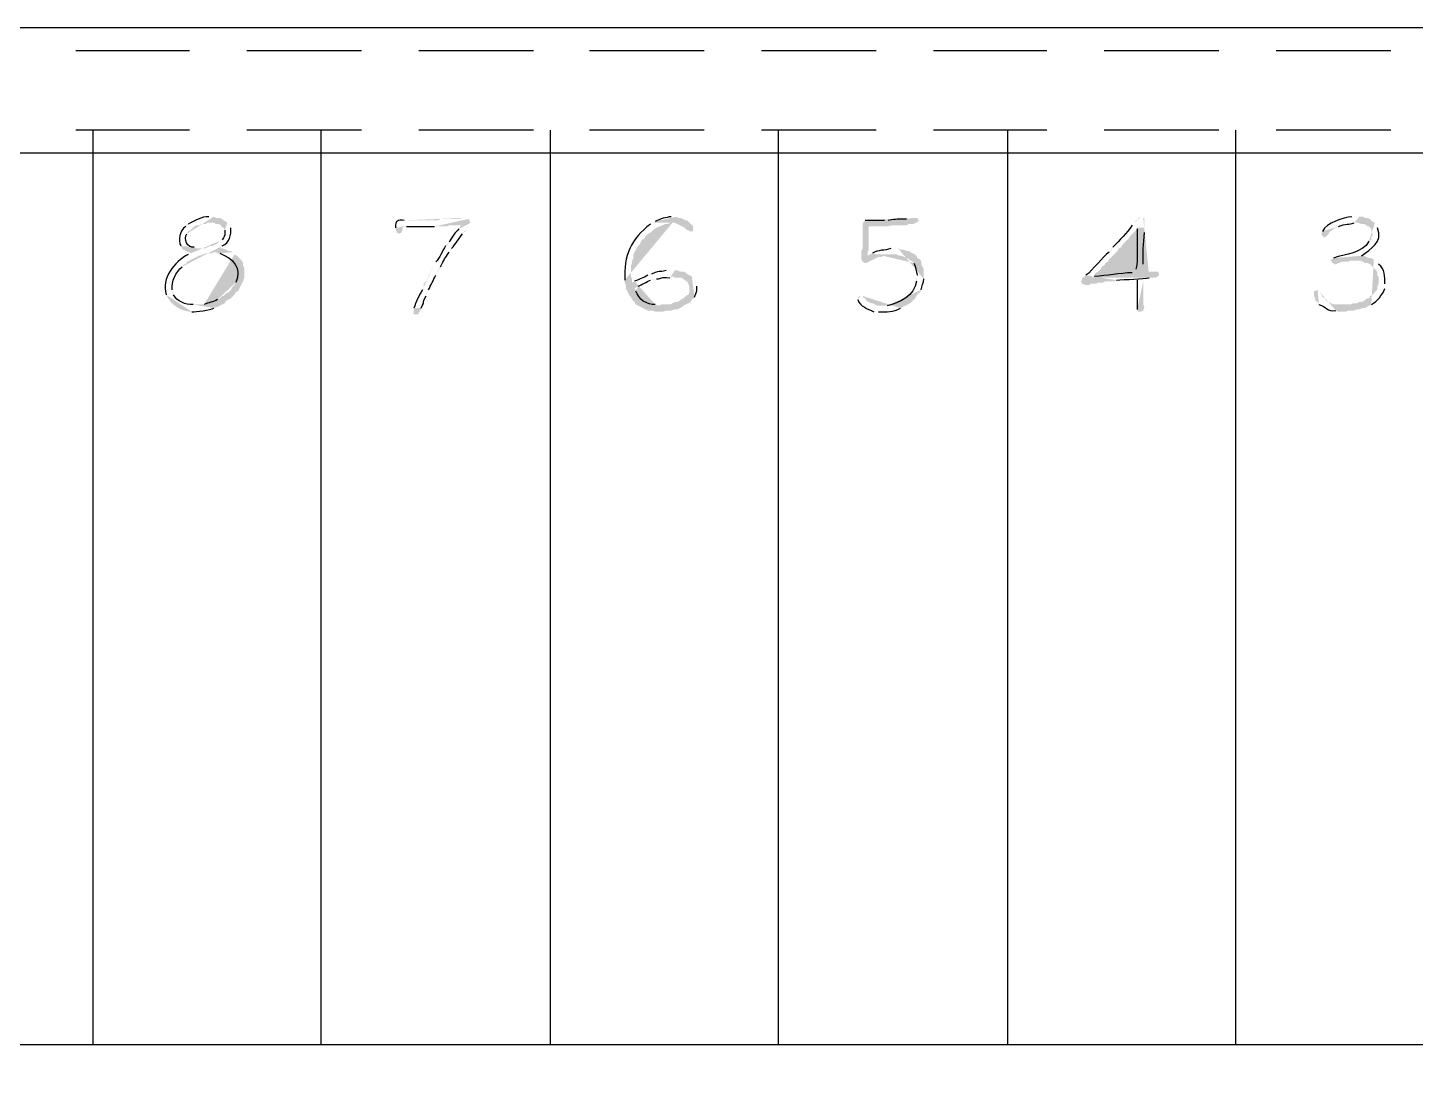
# Model space of a CAD drawing. Header units: inches. Extents: x -167 to 6071, y -6287 to -2731.
# Drawn here: x 1253.6 to 1314.3, y -5830 to -5784.6 of the extents above; entities that cross this region are included whole.
import ezdxf

# ---------------------------------------------------------------- set-up
doc = ezdxf.new("R2010")
doc.units = ezdxf.units.IN
doc.header["$LTSCALE"] = 96
doc.header["$MEASUREMENT"] = 0
doc.layers.add('PDF_Geometry', color=7, linetype='Continuous', true_color=0x4a4a4a)
doc.layers.add('PDF_Solid Fills', color=7, linetype='Continuous')

msp = doc.modelspace()

# ---------------------------------------------------------------- hatches: boundary and pattern name
at = {"layer": 'PDF_Solid Fills', "transparency": 33554559}
h = msp.add_hatch(color=256, dxfattribs=at)
h.paths.add_polyline_path([(1261.61, -5792.842), (1261.503, -5792.842)], flags=0)
h.paths.add_polyline_path([(1260.597, -5793.162), (1260.543, -5793.162), (1260.49, -5793.269)], flags=0)
h.paths.add_polyline_path([(1260.277, -5794.122), (1260.33, -5794.229), (1261.077, -5794.229), (1260.97, -5794.229), (1260.863, -5794.175)], flags=0)
h.paths.add_polyline_path([(1260.543, -5793.589), (1260.597, -5793.482), (1260.703, -5793.429), (1260.81, -5793.322), (1260.863, -5793.269), (1260.97, -5793.215), (1261.077, -5793.215), (1261.183, -5793.162), (1261.343, -5793.162), (1261.45, -5793.109), (1262.303, -5793.109), (1262.25, -5793.055), (1262.143, -5793.002), (1262.09, -5792.949), (1261.983, -5792.895), (1261.823, -5792.895), (1261.717, -5792.842)], flags=0)
h = msp.add_hatch(color=256, dxfattribs=at)
h.paths.add_polyline_path([(1272.703, -5792.895), (1272.543, -5792.895), (1272.437, -5792.949), (1271.637, -5792.949), (1271.53, -5793.002), (1270.037, -5793.002)], flags=0)
h.paths.add_polyline_path([(1269.663, -5793.322), (1269.663, -5793.429), (1269.717, -5793.482), (1269.717, -5793.535), (1269.823, -5793.589), (1269.93, -5793.535), (1269.93, -5793.482), (1269.983, -5793.375), (1269.983, -5793.322), (1269.93, -5793.269), (1270.143, -5793.269)], flags=0)
h.paths.add_polyline_path([(1271.37, -5793.269), (1271.903, -5793.269), (1272.01, -5793.215), (1272.543, -5793.215), (1272.863, -5793.162), (1272.917, -5793.109), (1272.917, -5793.055), (1272.863, -5792.949), (1272.81, -5792.949)], flags=0)
h = msp.add_hatch(color=256, dxfattribs=at)
h.paths.add_polyline_path([(1281.77, -5792.842), (1281.717, -5792.842)], flags=0)
h.paths.add_polyline_path([(1281.023, -5793.055), (1280.917, -5793.109), (1281.877, -5793.109), (1281.983, -5793.162), (1282.09, -5793.215), (1282.197, -5793.269), (1282.303, -5793.322), (1282.41, -5793.429), (1282.463, -5793.429), (1282.517, -5793.482), (1282.677, -5793.482), (1282.677, -5793.269), (1282.623, -5793.215), (1282.517, -5793.109), (1282.41, -5793.002), (1282.357, -5793.002), (1282.143, -5792.895), (1282.037, -5792.895), (1281.93, -5792.842)], flags=0)
h = msp.add_hatch(color=256, dxfattribs=at)
h.paths.add_polyline_path([(1292.383, -5792.895), (1292.223, -5792.895), (1292.01, -5792.949)], flags=0)
h.paths.add_polyline_path([(1291.21, -5793.002), (1291.05, -5793.002)], flags=0)
h.paths.add_polyline_path([(1290.197, -5793.002), (1290.143, -5793.055), (1290.09, -5793.162), (1290.09, -5794.229), (1290.037, -5794.335), (1290.037, -5794.709), (1290.09, -5794.815), (1290.197, -5794.869), (1290.25, -5794.869), (1290.783, -5794.602), (1290.89, -5794.602), (1290.303, -5794.549), (1290.303, -5794.389), (1290.357, -5794.282), (1290.357, -5793.269), (1291.157, -5793.269), (1291.37, -5793.215), (1292.01, -5793.215), (1292.117, -5793.162), (1292.33, -5793.162), (1292.383, -5793.109), (1292.437, -5793.109), (1292.49, -5793.055), (1292.543, -5793.055), (1292.543, -5793.002), (1292.49, -5792.949), (1292.49, -5792.895)], flags=0)
h = msp.add_hatch(color=256, dxfattribs=at)
h.paths.add_polyline_path([(1302.25, -5792.842), (1302.143, -5792.895), (1302.09, -5793.002), (1302.037, -5793.002), (1301.983, -5793.109), (1301.877, -5793.215)], flags=0)
h.paths.add_polyline_path([(1301.023, -5794.175), (1300.97, -5794.282), (1300.863, -5794.389)], flags=0)
h.paths.add_polyline_path([(1299.85, -5795.402), (1299.797, -5795.455), (1299.69, -5795.509), (1299.69, -5795.562), (1299.637, -5795.669), (1299.69, -5795.775), (1299.85, -5795.829), (1300.01, -5795.829), (1300.063, -5795.775), (1300.277, -5795.775), (1300.383, -5795.722), (1300.597, -5795.722), (1300.703, -5795.669), (1301.077, -5795.669), (1301.183, -5795.615)], flags=0)
h.paths.add_polyline_path([(1302.623, -5795.509), (1302.89, -5795.509), (1300.117, -5795.509), (1300.117, -5795.455), (1300.223, -5795.402), (1300.277, -5795.295), (1300.383, -5795.242), (1300.49, -5795.135), (1300.543, -5795.029), (1300.65, -5794.975), (1300.703, -5794.869), (1300.81, -5794.815), (1300.863, -5794.709), (1300.97, -5794.602), (1301.023, -5794.549), (1301.237, -5794.335), (1301.29, -5794.229), (1301.397, -5794.175), (1301.45, -5794.069), (1301.557, -5793.962), (1301.61, -5793.909), (1301.717, -5793.802), (1301.77, -5793.695), (1301.877, -5793.589), (1301.93, -5793.535), (1302.037, -5793.429), (1302.09, -5793.322), (1302.41, -5793.322), (1302.41, -5792.895), (1302.357, -5792.895)], flags=0)
h = msp.add_hatch(color=256, dxfattribs=at)
h.paths.add_polyline_path([(1311.637, -5792.842), (1311.477, -5792.842)], flags=0)
h.paths.add_polyline_path([(1310.197, -5793.482), (1310.143, -5793.589), (1310.197, -5793.695), (1310.25, -5793.749), (1310.303, -5793.749), (1310.41, -5793.642), (1310.463, -5793.589), (1310.517, -5793.482), (1310.623, -5793.429), (1310.677, -5793.375), (1310.783, -5793.322), (1310.89, -5793.269)], flags=0)
h.paths.add_polyline_path([(1311.583, -5793.109), (1312.49, -5793.109), (1312.383, -5793.055), (1312.33, -5793.002), (1312.277, -5792.949), (1312.17, -5792.895), (1312.063, -5792.895), (1311.957, -5792.842), (1311.797, -5792.842)], flags=0)
h = msp.add_hatch(color=256, dxfattribs=at)
h.paths.add_polyline_path([(1262.303, -5793.109), (1261.557, -5793.109), (1261.717, -5793.109), (1261.823, -5793.162), (1261.93, -5793.162), (1262.037, -5793.215), (1262.037, -5793.269), (1262.143, -5793.322), (1262.197, -5793.429)], flags=0)
h.paths.add_polyline_path([(1262.09, -5793.855), (1261.983, -5793.909), (1261.877, -5794.015), (1261.77, -5794.069), (1261.663, -5794.122), (1261.557, -5794.122), (1261.45, -5794.175), (1261.343, -5794.229), (1260.33, -5794.229), (1260.383, -5794.282), (1260.597, -5794.389), (1260.757, -5794.442), (1260.703, -5794.442), (1260.597, -5794.495)], flags=0)
h.paths.add_polyline_path([(1259.637, -5796.255, 0.291201), (1260.757, -5797.002)], flags=0)
h.paths.add_polyline_path([(1261.717, -5796.842), (1261.823, -5796.789), (1261.877, -5796.789), (1261.983, -5796.735), (1260.917, -5796.682), (1260.81, -5796.682)], flags=0)
h.paths.add_polyline_path([(1259.957, -5796.255), (1259.903, -5796.149), (1259.903, -5796.042)], flags=0)
h.paths.add_polyline_path([(1260.33, -5795.029), (1260.437, -5794.922), (1260.543, -5794.869), (1260.543, -5794.815), (1260.65, -5794.762), (1260.757, -5794.709), (1260.863, -5794.655), (1260.97, -5794.602), (1261.077, -5794.549), (1261.13, -5794.549), (1261.237, -5794.495), (1261.397, -5794.442), (1261.61, -5794.442), (1261.77, -5794.389), (1262.57, -5794.389), (1262.463, -5794.335), (1262.357, -5794.335), (1262.25, -5794.282), (1262.09, -5794.229), (1261.983, -5794.229), (1262.09, -5794.122)], flags=0)
h.paths.add_polyline_path([(1262.463, -5793.322), (1262.41, -5793.215)], flags=0)
h = msp.add_hatch(color=256, dxfattribs=at)
h.paths.add_polyline_path([(1272.863, -5793.162), (1272.543, -5793.215), (1272.49, -5793.269), (1272.437, -5793.375)], flags=0)
h.paths.add_polyline_path([(1272.01, -5793.962), (1271.957, -5794.069), (1271.85, -5794.122)], flags=0)
h.paths.add_polyline_path([(1271.423, -5794.815), (1271.317, -5795.029), (1271.263, -5795.135), (1271.21, -5795.242), (1271.157, -5795.349), (1271.103, -5795.402), (1271.103, -5795.455), (1270.997, -5795.669), (1270.89, -5795.775), (1270.89, -5795.935), (1270.837, -5796.042)], flags=0)
h.paths.add_polyline_path([(1270.463, -5796.842), (1270.463, -5797.109), (1270.677, -5797.109), (1270.677, -5797.055), (1270.783, -5796.895), (1270.783, -5796.842)], flags=0)
h.paths.add_polyline_path([(1270.997, -5796.309), (1271.05, -5796.149), (1271.103, -5796.042)], flags=0)
h.paths.add_polyline_path([(1271.423, -5795.402), (1271.477, -5795.295), (1271.53, -5795.189), (1271.583, -5795.082), (1271.637, -5795.029)], flags=0)
h.paths.add_polyline_path([(1272.01, -5794.389), (1272.063, -5794.335), (1272.117, -5794.229)], flags=0)
h.paths.add_polyline_path([(1272.597, -5793.589), (1272.703, -5793.482), (1272.757, -5793.322), (1272.81, -5793.269)], flags=0)
h = msp.add_hatch(color=256, dxfattribs=at)
h.paths.add_polyline_path([(1280.917, -5793.109), (1280.81, -5793.162)], flags=0)
h.paths.add_polyline_path([(1279.69, -5795.615), (1279.69, -5795.722), (1280.01, -5795.722), (1280.01, -5795.562), (1279.957, -5795.455), (1279.957, -5794.975), (1280.01, -5794.869), (1280.01, -5794.762), (1280.063, -5794.655), (1280.063, -5794.495), (1280.223, -5794.175), (1280.33, -5794.069), (1280.383, -5793.962), (1280.437, -5793.855), (1280.543, -5793.802), (1280.597, -5793.695), (1280.703, -5793.589), (1280.81, -5793.535), (1280.917, -5793.429), (1280.97, -5793.375), (1281.077, -5793.322), (1281.183, -5793.269), (1281.343, -5793.215), (1281.45, -5793.162), (1281.557, -5793.162), (1281.663, -5793.109), (1281.77, -5793.109)], flags=0)
h = msp.add_hatch(color=256, dxfattribs=at)
h.paths.add_polyline_path([(1302.41, -5793.322), (1302.09, -5793.322), (1302.09, -5793.375)], flags=0)
h.paths.add_polyline_path([(1302.037, -5795.135), (1302.037, -5795.295), (1301.877, -5795.295)], flags=0)
h.paths.add_polyline_path([(1300.223, -5795.455), (1300.117, -5795.509), (1302.89, -5795.509), (1302.997, -5795.455), (1303.05, -5795.402), (1303.05, -5795.349), (1302.997, -5795.242), (1302.357, -5795.242), (1302.357, -5794.922)], flags=0)
h.paths.add_polyline_path([(1302.41, -5793.535), (1302.41, -5793.429)], flags=0)
h = msp.add_hatch(color=256, dxfattribs=at)
h.paths.add_polyline_path([(1312.49, -5793.109), (1311.69, -5793.109), (1311.743, -5793.109), (1311.903, -5793.162), (1312.01, -5793.162), (1312.117, -5793.215), (1312.17, -5793.269), (1312.223, -5793.269), (1312.33, -5793.375), (1312.33, -5793.482), (1312.383, -5793.589), (1312.383, -5793.642), (1312.33, -5793.749), (1312.33, -5793.855), (1312.223, -5793.909)], flags=0)
h.paths.add_polyline_path([(1310.677, -5794.655), (1310.57, -5794.709), (1310.57, -5794.762), (1310.623, -5794.869), (1310.73, -5794.922), (1310.783, -5794.922), (1310.89, -5794.869), (1311.05, -5794.815), (1311.317, -5794.815), (1311.423, -5794.762), (1311.637, -5794.762), (1312.437, -5794.709), (1312.33, -5794.655), (1312.223, -5794.655), (1312.117, -5794.602), (1312.01, -5794.549), (1311.85, -5794.549), (1311.903, -5794.549)], flags=0)
h.paths.add_polyline_path([(1312.597, -5793.322), (1312.543, -5793.215)], flags=0)
h = msp.add_hatch(color=256, dxfattribs=at)
h.paths.add_polyline_path([(1291.477, -5794.229), (1291.317, -5794.229)], flags=0)
h.paths.add_polyline_path([(1290.517, -5794.442), (1290.41, -5794.495), (1291.583, -5794.495), (1291.69, -5794.549), (1291.797, -5794.549), (1292.117, -5794.709), (1292.17, -5794.762), (1292.223, -5794.762), (1292.33, -5794.869)], flags=0)
h.paths.add_polyline_path([(1292.49, -5795.402), (1292.49, -5795.455), (1292.437, -5795.562), (1292.437, -5795.669)], flags=0)
h.paths.add_polyline_path([(1291.157, -5796.735), (1290.943, -5796.735), (1291.957, -5796.735), (1292.063, -5796.682), (1292.17, -5796.629), (1292.277, -5796.522), (1292.383, -5796.415), (1292.437, -5796.309), (1292.543, -5796.202), (1292.597, -5796.149), (1292.65, -5796.042)], flags=0)
h.paths.add_polyline_path([(1292.757, -5795.562), (1292.757, -5795.135), (1292.703, -5795.029), (1292.65, -5794.922), (1292.65, -5794.815), (1292.597, -5794.709), (1292.49, -5794.655), (1292.437, -5794.549), (1292.383, -5794.495), (1292.17, -5794.389), (1292.117, -5794.335), (1292.01, -5794.335), (1291.85, -5794.282), (1291.743, -5794.282), (1291.637, -5794.229)], flags=0)
h = msp.add_hatch(color=256, dxfattribs=at)
h.paths.add_polyline_path([(1262.57, -5794.389), (1261.77, -5794.389), (1261.877, -5794.442), (1261.983, -5794.442)], flags=0)
h.paths.add_polyline_path([(1262.677, -5795.722), (1262.623, -5795.829), (1262.517, -5795.935), (1262.463, -5796.042), (1262.357, -5796.149), (1262.25, -5796.202), (1262.143, -5796.309), (1262.09, -5796.309), (1261.983, -5796.415), (1261.877, -5796.469)], flags=0)
h.paths.add_polyline_path([(1261.29, -5796.682), (1260.917, -5796.682), (1261.983, -5796.735), (1262.09, -5796.682), (1262.197, -5796.629), (1262.25, -5796.522), (1262.357, -5796.469), (1262.463, -5796.415), (1262.57, -5796.309), (1262.623, -5796.255), (1262.677, -5796.149), (1262.783, -5796.095), (1262.89, -5795.882), (1262.997, -5795.669), (1263.05, -5795.509), (1263.05, -5795.082), (1262.997, -5794.975), (1262.997, -5794.869), (1262.943, -5794.762), (1262.837, -5794.655), (1262.73, -5794.549), (1262.623, -5794.495)], flags=0)
msp.add_hatch(color=256, dxfattribs=at).paths.add_polyline_path([(1290.41, -5794.495), (1290.303, -5794.549), (1290.89, -5794.602), (1290.997, -5794.549), (1291.157, -5794.549), (1291.263, -5794.495), (1291.423, -5794.495)])
h = msp.add_hatch(color=256, dxfattribs=at)
h.paths.add_polyline_path([(1312.437, -5794.709), (1311.637, -5794.762), (1311.85, -5794.762), (1311.957, -5794.815), (1312.063, -5794.869), (1312.17, -5794.869), (1312.277, -5794.922), (1312.383, -5795.029), (1312.437, -5795.082), (1312.543, -5795.189), (1312.597, -5795.295), (1312.597, -5795.402), (1312.65, -5795.509), (1312.65, -5795.775), (1312.597, -5795.882), (1312.597, -5795.989), (1312.543, -5796.095), (1312.49, -5796.149), (1312.383, -5796.255), (1312.277, -5796.309), (1312.223, -5796.415), (1312.17, -5796.415), (1312.063, -5796.469), (1312.01, -5796.522), (1311.903, -5796.575), (1311.797, -5796.575), (1311.69, -5796.629), (1311.53, -5796.629), (1311.423, -5796.682), (1311.05, -5796.682), (1312.223, -5796.735), (1312.33, -5796.682)], flags=0)
h.paths.add_polyline_path([(1312.917, -5795.989), (1312.917, -5795.775)], flags=0)
h.paths.add_polyline_path([(1312.65, -5794.922), (1312.543, -5794.815)], flags=0)
h = msp.add_hatch(color=256, dxfattribs=at)
h.paths.add_polyline_path([(1281.717, -5795.189), (1281.503, -5795.189)], flags=0)
h.paths.add_polyline_path([(1280.863, -5795.349), (1280.81, -5795.349), (1280.703, -5795.402)], flags=0)
h.paths.add_polyline_path([(1280.117, -5795.669), (1280.01, -5795.722), (1279.69, -5795.722), (1279.743, -5795.882), (1279.743, -5795.989), (1279.85, -5796.202), (1279.903, -5796.309), (1279.957, -5796.362), (1280.01, -5796.469), (1280.117, -5796.575), (1280.17, -5796.682), (1280.277, -5796.735), (1281.183, -5796.735), (1281.023, -5796.682)], flags=0)
h.paths.add_polyline_path([(1280.17, -5796.095), (1280.117, -5795.989), (1280.17, -5795.935), (1280.277, -5795.882)], flags=0)
h.paths.add_polyline_path([(1280.81, -5795.615), (1280.917, -5795.615), (1281.077, -5795.562)], flags=0)
h.paths.add_polyline_path([(1281.663, -5795.509), (1281.77, -5795.455), (1282.623, -5795.455), (1282.517, -5795.402), (1282.41, -5795.349), (1282.357, -5795.295), (1282.25, -5795.242), (1282.09, -5795.242), (1281.983, -5795.189), (1281.877, -5795.189)], flags=0)
h = msp.add_hatch(color=256, dxfattribs=at)
h.paths.add_polyline_path([(1282.623, -5795.455), (1281.77, -5795.455), (1281.877, -5795.509), (1282.143, -5795.509), (1282.25, -5795.562), (1282.303, -5795.615), (1282.41, -5795.669), (1282.517, -5795.882), (1282.517, -5796.149), (1282.463, -5796.255), (1282.357, -5796.309), (1282.25, -5796.415), (1282.143, -5796.469), (1282.09, -5796.522), (1281.983, -5796.575), (1281.877, -5796.575), (1281.77, -5796.629), (1281.663, -5796.682), (1281.29, -5796.682), (1281.183, -5796.735), (1280.277, -5796.735), (1280.703, -5796.949), (1280.917, -5796.949), (1281.023, -5797.002), (1281.343, -5797.002), (1281.503, -5796.949), (1281.717, -5796.949), (1281.877, -5796.895), (1281.983, -5796.895), (1282.09, -5796.842), (1282.197, -5796.789), (1282.25, -5796.735), (1282.57, -5796.575), (1282.623, -5796.469), (1282.73, -5796.362)], flags=0)
h.paths.add_polyline_path([(1282.837, -5795.882), (1282.783, -5795.775), (1282.783, -5795.669), (1282.73, -5795.562)], flags=0)
h = msp.add_hatch(color=256, dxfattribs=at)
h.paths.add_polyline_path([(1302.357, -5795.562), (1302.09, -5795.562), (1302.09, -5795.615)], flags=0)
h.paths.add_polyline_path([(1302.09, -5796.895), (1302.143, -5797.002), (1302.25, -5797.002), (1302.357, -5796.949), (1302.41, -5796.789), (1302.357, -5796.682), (1302.357, -5795.669)], flags=0)
h = msp.add_hatch(color=256, dxfattribs=at)
h.paths.add_polyline_path([(1309.983, -5796.042), (1309.877, -5796.095), (1309.823, -5796.095), (1309.823, -5796.309), (1309.877, -5796.415), (1309.877, -5796.522), (1309.983, -5796.575), (1310.037, -5796.682)], flags=0)
h.paths.add_polyline_path([(1310.783, -5796.949), (1310.89, -5797.002), (1311.21, -5797.002), (1311.317, -5796.949), (1311.583, -5796.949), (1311.69, -5796.895), (1311.797, -5796.895), (1311.957, -5796.842), (1312.063, -5796.842), (1312.117, -5796.789), (1312.223, -5796.735), (1311.05, -5796.682), (1310.677, -5796.682), (1310.463, -5796.575), (1310.357, -5796.522), (1310.303, -5796.415), (1310.197, -5796.362), (1310.143, -5796.255), (1310.143, -5796.202), (1310.037, -5796.095)], flags=0)
h = msp.add_hatch(color=256, dxfattribs=at)
h.paths.add_polyline_path([(1289.983, -5796.309), (1289.93, -5796.309), (1289.877, -5796.415), (1289.877, -5796.469)], flags=0)
h.paths.add_polyline_path([(1290.57, -5797.002), (1290.783, -5797.002)], flags=0)
h.paths.add_polyline_path([(1291.743, -5796.842), (1291.85, -5796.789), (1291.957, -5796.735), (1290.73, -5796.735), (1290.623, -5796.682), (1290.517, -5796.629), (1290.463, -5796.629), (1290.357, -5796.575), (1290.25, -5796.522), (1290.197, -5796.415), (1290.143, -5796.415), (1290.09, -5796.309)], flags=0)

# ---------------------------------------------------------------- linework, layer by layer
at = {"layer": 'PDF_Geometry'}
for points in [[(1320.917, -5784.575), (1240.437, -5784.575)], [(1260.65, -5785.589), (1255.69, -5785.589)], [(1268.17, -5785.589), (1263.157, -5785.589)], [(1275.69, -5785.589), (1270.677, -5785.589)], [(1283.157, -5785.589), (1278.143, -5785.589)], [(1290.677, -5785.589), (1285.663, -5785.589)], [(1298.143, -5785.589), (1293.183, -5785.589)], [(1305.663, -5785.589), (1300.65, -5785.589)], [(1313.183, -5785.589), (1308.17, -5785.589)], [(1260.65, -5789.055), (1255.69, -5789.055)], [(1256.437, -5829.055), (1256.437, -5789.055)], [(1268.17, -5789.055), (1263.157, -5789.055)], [(1266.41, -5829.055), (1266.41, -5789.055)], [(1275.69, -5789.055), (1270.677, -5789.055)], [(1276.437, -5829.055), (1276.437, -5789.055)], [(1283.157, -5789.055), (1278.143, -5789.055)], [(1290.677, -5789.055), (1285.663, -5789.055)], [(1286.41, -5829.055), (1286.41, -5789.055)], [(1298.143, -5789.055), (1293.183, -5789.055)], [(1296.437, -5829.055), (1296.437, -5789.055)], [(1305.663, -5789.055), (1300.65, -5789.055)], [(1306.41, -5829.055), (1306.41, -5789.055)], [(1313.183, -5789.055), (1308.17, -5789.055)], [(1320.917, -5790.069), (1240.437, -5790.069)]]:
    msp.add_lwpolyline(points, dxfattribs=at)
at = {"layer": 'PDF_Geometry', "color": 7}
msp.add_lwpolyline([(1320.917, -5832.575), (1258.943, -5832.575), (1258.943, -5872.575), (1294.037, -5872.575), (1298.997, -5867.615), (1301.45, -5870.069), (1297.557, -5873.962), (1300.383, -5876.789), (1297.93, -5879.295), (1294.73, -5876.095), (1206.89, -5876.095), (1206.89, -5872.575), (1213.93, -5872.575), (1213.93, -5864.575), (1217.397, -5864.575), (1217.397, -5872.575), (1253.397, -5872.575), (1253.397, -5832.575), (1217.397, -5832.575), (1217.397, -5840.575), (1213.93, -5840.575), (1213.93, -5829.055), (1320.917, -5829.055)], dxfattribs=at)
at = {"layer": 'PDF_Geometry'}
for points in [[(1261.503, -5792.842), (1261.174, -5792.832), (1260.89, -5793.021), (1260.597, -5793.162)], [(1270.037, -5793.002), (1269.787, -5792.991), (1269.629, -5792.988), (1269.663, -5793.322)], [(1281.717, -5792.842), (1281.481, -5792.871), (1281.237, -5792.927), (1281.023, -5793.055)], [(1291.05, -5793.002), (1290.766, -5793.002), (1290.481, -5793.002), (1290.197, -5793.002)], [(1292.01, -5792.949), (1291.569, -5792.935), (1291.599, -5792.951), (1291.21, -5793.002)], [(1311.477, -5792.842), (1311.102, -5792.895), (1310.369, -5793.087), (1310.197, -5793.482)], [(1260.49, -5793.269), (1260.221, -5793.457), (1260.146, -5793.837), (1260.277, -5794.122)], [(1260.863, -5794.175), (1260.556, -5794.215), (1260.381, -5793.824), (1260.543, -5793.589)], [(1262.09, -5794.122), (1262.398, -5793.994), (1262.493, -5793.631), (1262.463, -5793.322)], [(1262.197, -5793.429), (1262.189, -5793.733), (1262.238, -5793.553), (1262.09, -5793.855)], [(1270.143, -5793.269), (1270.552, -5793.269), (1270.961, -5793.269), (1271.37, -5793.269)], [(1272.437, -5793.375), (1272.313, -5793.479), (1272.06, -5793.815), (1272.01, -5793.962)], [(1272.117, -5794.229), (1272.3, -5794.033), (1272.438, -5793.807), (1272.597, -5793.589)], [(1280.81, -5793.162), (1279.966, -5793.815), (1279.627, -5794.547), (1279.69, -5795.615)], [(1301.877, -5793.215), (1301.63, -5793.565), (1301.338, -5793.866), (1301.023, -5794.175)], [(1302.09, -5793.375), (1302.061, -5793.828), (1302.15, -5794.751), (1302.037, -5795.135)], [(1302.357, -5794.922), (1302.348, -5794.367), (1302.352, -5794.076), (1302.41, -5793.535)], [(1310.89, -5793.269), (1311.222, -5793.135), (1311.331, -5793.198), (1311.583, -5793.109)], [(1311.903, -5794.549), (1312.327, -5794.222), (1312.842, -5793.988), (1312.597, -5793.322)], [(1271.85, -5794.122), (1271.727, -5794.317), (1271.58, -5794.677), (1271.423, -5794.815)], [(1291.317, -5794.229), (1291.061, -5794.34), (1290.758, -5794.27), (1290.517, -5794.442)], [(1312.223, -5793.909), (1311.947, -5794.472), (1311.174, -5794.458), (1310.677, -5794.655)], [(1260.597, -5794.495), (1259.988, -5794.817), (1259.415, -5795.533), (1259.637, -5796.255)], [(1261.983, -5794.442), (1262.546, -5794.662), (1262.98, -5795.095), (1262.677, -5795.722)], [(1271.637, -5795.029), (1271.8, -5794.683), (1271.804, -5794.689), (1272.01, -5794.389)], [(1292.33, -5794.869), (1292.423, -5795.035), (1292.397, -5795.236), (1292.49, -5795.402)], [(1300.863, -5794.389), (1300.578, -5794.58), (1300.162, -5795.187), (1299.85, -5795.402)], [(1259.903, -5796.042), (1259.853, -5795.669), (1260.062, -5795.271), (1260.33, -5795.029)], [(1271.103, -5796.042), (1271.21, -5795.829), (1271.317, -5795.615), (1271.423, -5795.402)], [(1280.703, -5795.402), (1280.484, -5795.527), (1280.329, -5795.57), (1280.117, -5795.669)], [(1281.503, -5795.189), (1281.126, -5795.335), (1281.365, -5795.13), (1280.863, -5795.349)], [(1281.077, -5795.562), (1281.358, -5795.544), (1281.204, -5795.479), (1281.663, -5795.509)], [(1301.877, -5795.295), (1301.314, -5795.306), (1300.777, -5795.43), (1300.223, -5795.455)], [(1312.917, -5795.775), (1312.923, -5795.47), (1312.926, -5795.118), (1312.65, -5794.922)], [(1270.837, -5796.042), (1270.677, -5796.298), (1270.57, -5796.559), (1270.463, -5796.842)], [(1280.277, -5795.882), (1280.454, -5795.793), (1280.632, -5795.704), (1280.81, -5795.615)], [(1282.73, -5796.362), (1282.822, -5796.115), (1282.85, -5796.148), (1282.837, -5795.882)], [(1292.437, -5795.669), (1292.375, -5796.287), (1291.695, -5796.611), (1291.157, -5796.735)], [(1292.65, -5796.042), (1292.669, -5795.881), (1292.761, -5795.728), (1292.757, -5795.562)], [(1301.183, -5795.615), (1301.548, -5795.576), (1302.378, -5795.583), (1302.623, -5795.509)], [(1302.09, -5795.615), (1302.09, -5796.042), (1302.09, -5796.469), (1302.09, -5796.895)], [(1312.33, -5796.682), (1312.6, -5796.535), (1312.802, -5796.272), (1312.917, -5795.989)], [(1260.81, -5796.682), (1260.48, -5796.715), (1260.11, -5796.535), (1259.957, -5796.255)], [(1261.877, -5796.469), (1261.684, -5796.599), (1261.486, -5796.584), (1261.29, -5796.682)], [(1270.783, -5796.842), (1271.019, -5796.424), (1270.761, -5796.727), (1270.997, -5796.309)], [(1281.023, -5796.682), (1280.654, -5796.704), (1280.278, -5796.449), (1280.17, -5796.095)], [(1289.877, -5796.469), (1289.982, -5796.799), (1290.302, -5796.852), (1290.57, -5797.002)], [(1310.037, -5796.682), (1310.359, -5796.766), (1310.381, -5797.003), (1310.783, -5796.949)], [(1260.757, -5797.002), (1260.939, -5797.01), (1261.567, -5796.928), (1261.717, -5796.842)], [(1290.783, -5797.002), (1291.12, -5797.01), (1291.451, -5797.022), (1291.743, -5796.842)]]:
    msp.add_open_spline(points, degree=3, dxfattribs=at)

doc.saveas('drawing.dxf')
